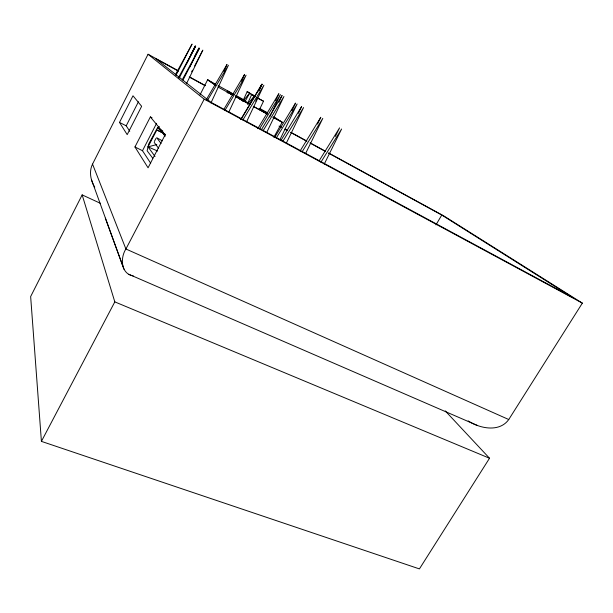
<?xml version="1.0" encoding="UTF-8"?>
<svg xmlns="http://www.w3.org/2000/svg" width="613" height="613" viewBox="0 0 613 613"><rect width="100%" height="100%" fill="white"/><g stroke="black" fill="none" stroke-linecap="round" stroke-linejoin="round"><path stroke-width="0.92" d="M242.932 100.953L247.169 91.613L249.675 93.092L243.139 101.076M247.407 103.988L251.721 94.479L254.318 95.996L247.629 104.11M223.829 71.422L227.002 64.449L206.167 99.896M241.422 81.261L244.602 74.372L223.822 109.421M210.972 102.907L228.411 65.246L207.646 100.057M258.701 90.923L261.881 84.111L240.679 119.581M259.291 90.264L262.119 84.203L241.039 119.466M158.92 126.546L158.131 128.232L159.005 126.539M228.703 112.302L246.058 75.192L224.971 110.302M275.612 100.547L278.854 93.674L257.782 128.653M255.728 101.176L256.939 98.616M246.541 121.933L263.904 85.207L242.863 119.987M278.861 102.294L282.095 95.459L261.575 129.466M227.071 92.67L227.883 90.977L218.159 85.613M259.391 109.804L263.506 101.199L257.146 97.888M269.728 116.937L280.417 94.555L259.567 128.799M266.716 132.508L283.942 96.502L263.146 130.615M291.88 110.715L295.527 103.068L275.007 136.875M298.362 113.344L301.65 106.478L280.846 140.645M279.888 139.749L297.136 103.98L276.371 137.864M286.478 142.867L303.565 107.559L282.861 141.258M187.034 62.993L195.317 45.921L191.003 54.312M189.478 67.576L198.995 47.983L194.689 56.35M186.689 83.299L202.826 50.12L194.635 65.997M317.519 124.056L320.806 117.275L300.079 151.013M305.726 153.25L322.79 118.393L302.324 151.449M335.395 136.362L339.571 127.856L319.059 160.958M324.277 164.039L341.617 129.006L320.883 162.238M178.306 70.786L148.055 54.25L92.54 164.1C89.038 171.073 90.41 179.578 94.149 186.16M200.014 94.877L207.623 79.797L215.73 84.272M100.379 203.301L82.157 194.888L30.65 296.569L41.408 441.375L419.415 568.91L489.519 458.248L445.245 410.894M119.497 122.424L132.998 95.789L141.641 106.294L127.19 134.638L119.497 122.424L126.209 125.811L129.757 131.243M126.209 125.811L138.431 101.773M150.369 116.907L165.135 134.86L148.07 167.801L134.952 146.967L150.369 116.907L152.047 117.773M175.977 75.315L192.061 44.09L175.364 74.786M179.18 78.127L195.693 46.113L178.544 77.575M150.683 163.242L142.5 150.721L156.621 123.29M182.942 80.196L199.463 48.22L182.299 79.636M154.361 141.48L155.932 138.438M191.616 71.851L192.474 70.181M245.093 101.421L249.675 93.092M163.41 133.113L156.828 129.987L148.039 146.859L155.02 156.468M249.66 104.501L254.318 95.996M148.055 54.25L204.198 99.16L125.91 249.001C120.148 257.751 120.738 273.942 133.297 275.911M41.408 441.375L114.815 301.88L82.157 194.888M228.005 93.214L228.879 91.552L227.883 90.977M229.17 93.582L229.867 92.249L233.032 94.371M162.874 131.136L157.549 127.65L148.691 143.994L147.135 150.783L152.714 158.162M273.827 137.228L282.187 122.255L273.773 116.708M435.973 224.864L441.766 215.033L571.967 297.113L210.933 102.279L155.664 58.672L178.314 71.054M469.068 421.445C480.615 428.694 499.664 432.326 508.752 419.53L582.35 303.136L443.85 215.945L328.729 153.012M156.79 144.553L148.039 146.859L157.595 151.036M156.828 129.987L165.418 134.37M262.341 110.968L267.475 113.007M114.815 301.88L489.519 458.248M128.745 274.264L477.351 425.445M508.752 419.53L125.91 249.001L92.54 164.1M263.506 101.199L257.835 98.095M134.952 146.967L142.5 150.721M249.315 93.306L255.567 96.563M204.198 99.16L582.35 303.136M235.813 96.057L248.365 102.907M259.238 108.846L263.421 111.129M190.076 77.223L205.202 85.491M279.988 126.37L281.666 127.289M285.03 129.128L286.708 130.048M290.914 132.339L306.875 141.067M310.239 142.906L325.365 151.173M189.225 77.016L205.163 85.728M278.999 126.079L280.677 126.991M284.869 129.282L287.39 130.661M290.746 132.492L306.684 141.205M310.04 143.044L325.143 151.296M328.499 153.127L441.766 215.033M162.407 140.837L156.667 137.703L161.081 143.442M217.914 86.962L232.94 95.207M235.446 96.586L249.637 104.379M253.805 106.67L267.161 114.003M273 117.213L282.187 122.255L273.107 117.252M228.879 91.552L233.752 94.233M236.189 95.574L243.499 99.597M259.46 108.332L267.567 112.792M238.442 98.126L249.997 104.501M253.299 106.325L267.329 114.064M247.169 91.613L255.353 96.463M251.721 94.479L255.544 96.739M468.776 421.269L468.194 420.901M164.744 136.232L163.671 133.772L165.226 134.745M235.691 96.187L243.706 101.574M235.4 96.003L236.664 96.862M214.711 84.64L207.623 79.797L215.715 85.422M157.549 127.65L163.656 133.757M154.223 142.415L158.552 148.285M163.671 133.772L165.188 136.132M94.739 187.164L94.44 186.666M230.687 94.456L229.867 92.249L230.687 94.233M91.398 179.471L122.746 265.789M105.329 218.159L124.01 269.314"/></g></svg>
